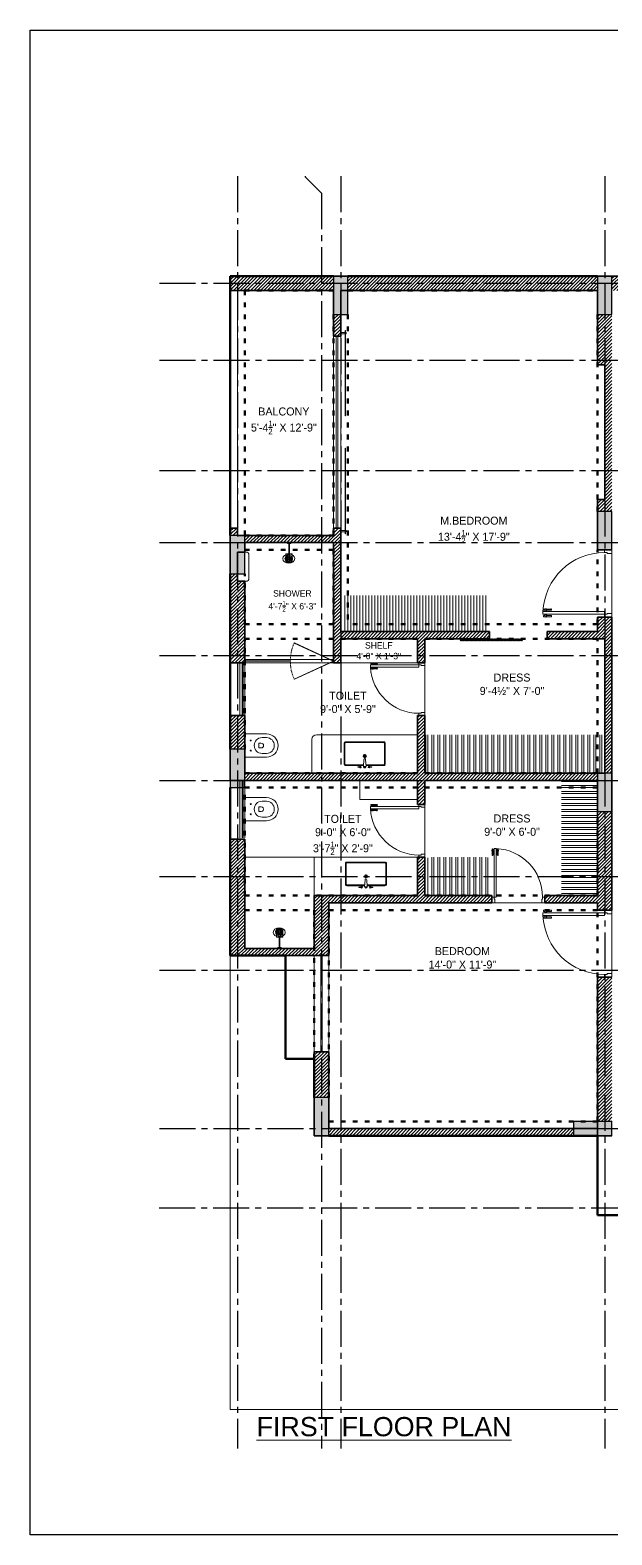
# Model space of a CAD drawing. Header units: inches. Extents: x 35 to 1023, y 179 to 1119.
# Drawn here: x 35 to 399, y 179 to 1119 of the extents above; entities that cross this region are included whole.
import ezdxf

# ---------------------------------------------------------------- set-up
doc = ezdxf.new("R2010")
doc.units = ezdxf.units.IN
for name, pattern in [('ACAD_ISO03W100', [30, 12, -18]), ('CENTER2', [1.125, 0.75, -0.125, 0.125, -0.125]), ('DASHED2', [0.375, 0.25, -0.125]), ('HIDDEN', [0.375, 0.25, -0.125]), ('PLANS$0$SOLID', [0])]:
    doc.linetypes.add(name, pattern=pattern)
for name, color, linetype, lineweight in [('A-DOOR', 26, 'Continuous', 9), ('A-RAILING', 22, 'Continuous', 15), ('A-STAIR', 173, 'Continuous', 9), ('Centre Line', 251, 'CENTER2', 20), ('Column', 6, 'Continuous', 30), ('Column Hatch', 251, 'Continuous', 25), ('Fixtures', 202, 'Continuous', 15), ('G-text', 7, 'Continuous', 18), ('H', 252, 'Continuous', 9), ('hach', 8, 'Continuous', 5), ('hatch', 252, 'Continuous', 0), ('PP-BEAM', 5, 'ACAD_ISO03W100', 50), ('PP-WALL', 7, 'Continuous', 35), ('window', 5, 'Continuous', 15)]:
    doc.layers.add(name, color=color, linetype=linetype, lineweight=lineweight)
doc.layers.add('PP-OUTER', color=7, linetype='Continuous')
doc.styles.add('TT', font='times.ttf')
doc.linetypes.add('ZIGZAG', pattern='A,0.0001,-0.2,[131,ltypeshp.shx,S=0.2,R=0,X=-0.2,Y=0],-0.4,[131,ltypeshp.shx,S=0.2,R=180,X=0.2,Y=0],-0.2', length=0.8001)
pattern_1 = [(90, (728.9695, 672.431), (-3.75, 7e-16), []), (90, (730.2195, 673.681), (-3.75, 7e-16), [])]
pattern_2 = [(45, (160.4695, 427.931), (-1.0606602, 1.0606602), [])]

# ---------------------------------------------------------------- blocks, each defined once
blk = doc.blocks.new('DOOR 36')
for p, q in [((0.15, 35.82), (0.15, 36.24)), ((1.31, 35.82), (0.15, 35.82)), ((1.31, 35.12), (0.15, 35.12)), ((0.15, 32.79), (0.15, 35.12)), ((0.78, 35.82), (0.78, 36.24)), ((0.78, 32.79), (0.78, 35.12)), ((1.4, 35.98), (1.31, 35.98)), ((1.31, 35.98), (1.31, 34.99)), ((1.31, 34.99), (1.4, 34.99)), ((1.49, 36.16), (1.4, 36.16)), ((1.4, 36.16), (1.4, 34.87)), ((1.4, 34.99), (1.4, 35.98)), ((1.4, 34.87), (1.49, 34.87)), ((1.49, 34.87), (1.49, 36.16)), ((2.95, 36.16), (3.05, 36.16)), ((2.95, 34.87), (2.95, 36.16)), ((3.05, 34.87), (2.95, 34.87)), ((3.05, 36.16), (3.05, 34.87)), ((3.05, 35.98), (3.14, 35.98)), ((3.05, 34.99), (3.05, 35.98)), ((3.14, 34.99), (3.05, 34.99)), ((3.14, 35.98), (3.14, 34.99)), ((3.14, 35.82), (4.29, 35.82)), ((3.14, 35.12), (4.29, 35.12)), ((3.66, 35.82), (3.66, 36.24)), ((3.66, 32.79), (3.66, 35.12)), ((4.29, 35.82), (4.29, 36.24)), ((4.29, 32.79), (4.29, 35.12)), ((1.49, 3.93), (0, 3.93)), ((0, 3.93), (0, 0)), ((0, 0), (1.97, 0)), ((1.49, 2.48), (1.49, 3.93)), ((1.97, 2.48), (1.49, 2.48)), ((1.97, 0), (1.97, 2.48)), ((34.51, 2.48), (34.03, 2.48)), ((34.03, 2.48), (34.03, 0)), ((34.03, 0), (36, 0)), ((36, 3.93), (34.51, 3.93)), ((34.51, 3.93), (34.51, 2.48)), ((36, 0), (36, 3.93))]:
    blk.add_line(p, q)
at = {"color": 252, "lineweight": 5}
blk.add_line((1.97, 0), (34.03, 0), dxfattribs=at)
blk.add_lwpolyline([(2.95, 36.94), (2.95, 3.93), (1.49, 3.93), (1.49, 36.94)], close=True)
for centre, radius, start, end in [((0.48, 35.47), 0.484, 133.05647, 226.94353), ((0.47, 36.38), 0.346, 335.23849, 204.76151), ((0.47, 32.65), 0.346, 155.23849, 24.76151), ((3.98, 36.38), 0.346, 335.23849, 204.76151), ((3.98, 32.65), 0.346, 155.23849, 24.76151), ((3.96, 35.47), 0.484, 313.05647, 46.94353)]:
    blk.add_arc(centre, radius, start, end)
at = {"linetype": 'Continuous', "ltscale": 0.25}
blk.add_arc((1.44, 3.91), 33.07, 0.04021, 87.37776, dxfattribs=at)
blk = doc.blocks.new('PLANS$0$A$C2D802085')
for points in [[(-185, 0), (-185, -345, 1), (185, -345), (185, 0)], [(125, -275), (125, -345, -1), (-125, -345), (-125, -275, -1)], [(-37.5, -262.5), (-37.5, -225), (37.5, -225), (37.5, -262.5, -1)]]:
    blk.add_lwpolyline(points, format="xyb", close=True)
for centre in [(-80, -95), (80, -95)]:
    blk.add_circle(centre, 7.5)
blk = doc.blocks.new('A$C36E0286A')
for p, q in [((-5.8, -0.45), (-7.3, -0.45)), ((-7.3, -0.68), (-5.8, -0.68)), ((-3.82, -0.82), (-3.55, -5.29)), ((-2.18, -0.82), (-2.45, -5.29)), ((-0.2, -0.45), (1.3, -0.45)), ((1.3, -0.68), (-0.2, -0.68))]:
    blk.add_line(p, q)
at = {"linetype": 'Continuous'}
for p, q in [((-1.75, -7.48), (-4.25, -7.48)), ((-3, -8.73), (-3, -6.23))]:
    blk.add_line(p, q, dxfattribs=at)
for points in [[(-2.22, -1.52), (9, -1.52, -0.414214), (10, -2.52), (10, -15.52, -0.414214), (9, -16.52), (-15, -16.52, -0.414214), (-16, -15.52), (-16, -2.52, -0.414214), (-15, -1.52), (-3.78, -1.52)], [(-2.25, -2.02), (9, -2.02, -0.414214), (9.5, -2.52), (9.5, -15.52, -0.414214), (9, -16.02), (-15, -16.02, -0.414214), (-15.5, -15.52), (-15.5, -2.52, -0.414214), (-15, -2.02), (-3.75, -2.02)]]:
    blk.add_lwpolyline(points, format="xyb", dxfattribs=at)
for radius in [1, 0.75]:
    blk.add_circle((-3, -7.48), radius, dxfattribs=at)
blk.add_circle((-3, -0.63), 0.274)
for centre, radius, start, end in [((-3, -0.82), 0.821, 343.55162, 196.44838), ((-7.3, -0.57), 0.117, 90, 270), ((-5.78, -0.57), 0.547, 192.35461, 167.60722), ((-5.8, -0.57), 0.117, 270, 90), ((-3, -5.29), 0.547, 180, 0), ((-0.22, -0.57), 0.547, 12.39278, 347.64539), ((-0.2, -0.57), 0.117, 90, 270), ((1.3, -0.57), 0.117, 270, 90)]:
    blk.add_arc(centre, radius, start, end)
blk = doc.blocks.new('A$C01EB0BB3')
at = {"layer": 'Fixtures', "color": 0, "lineweight": 5, "ltscale": 4}
for p, q in [((2.41, 12.87), (4.65, 12.87)), ((2.41, 12.3), (2.41, 12.87)), ((4.65, 12.3), (2.41, 12.3)), ((3.25, 5.86), (3.25, 12.3)), ((3.81, 5.86), (3.81, 12.3)), ((4.65, 12.87), (4.65, 12.3)), ((5.5, 5.86), (1.56, 5.86)), ((1.56, 5.86), (1.56, 0.57)), ((1.56, 0.57), (5.5, 0.57)), ((5.5, 0.57), (5.5, 5.86))]:
    blk.add_line(p, q, dxfattribs=at)
for centre, major_axis, ratio, start_param, end_param in [((3.74, 2.84), (-3.74, 0), 0.759259, 4.712389, 10.995574), ((1.41, 2.84), (0.0364, 0.0364), 1, 4.712389, 10.995574), ((1.41, 2.84), (0.0364, 0.0364), 1, 4.712389, 10.995574), ((1.45, 3.29), (0.0364, 0.0364), 1, 4.712389, 10.995574), ((1.45, 2.39), (0.0364, 0.0364), 1, 4.712389, 10.995574), ((1.59, 3.74), (0.0364, 0.0364), 1, 4.712389, 10.995574), ((1.59, 1.95), (0.0364, 0.0364), 1, 4.712389, 10.995574), ((1.8, 2.84), (0.0364, 0.0364), 1, 4.712389, 10.995574), ((1.8, 2.84), (0.0364, 0.0364), 1, 4.712389, 10.995574), ((1.8, 4.14), (-0.0364, 0.0364), 1, 4.712389, 10.995574), ((1.8, 1.54), (-0.0364, 0.0364), 1, -1.570796, 4.712389), ((1.83, 3.22), (0.0364, 0.0364), 1, 4.712389, 10.995574), ((1.83, 2.47), (0.0364, 0.0364), 1, 4.712389, 10.995574), ((1.94, 3.59), (0.0364, 0.0364), 1, 4.712389, 10.995574), ((1.94, 2.1), (-0.0364, 0.0364), 1, -1.570796, 4.712389), ((2.09, 4.49), (-0.0364, 0.0364), 1, -1.570796, 4.712389), ((2.09, 1.19), (-0.0364, 0.0364), 1, 4.712389, 10.995574), ((2.13, 3.93), (0.0364, 0.0364), 1, 4.712389, 10.995574), ((2.13, 1.76), (0.0364, 0.0364), 1, 4.712389, 10.995574), ((2.19, 2.84), (0.0364, 0.0364), 1, 4.712389, 10.995574), ((2.19, 2.84), (0.0364, 0.0364), 1, 4.712389, 10.995574), ((2.22, 3.14), (0.0364, 0.0364), 1, 4.712389, 10.995574), ((2.22, 2.54), (-0.0364, 0.0364), 1, -1.570796, 4.712389), ((2.3, 3.44), (0.0364, 0.0364), 1, 4.712389, 10.995574), ((2.3, 2.25), (0.0364, 0.0364), 1, 4.712389, 10.995574), ((2.37, 4.22), (0.0364, 0.0364), 1, 4.712389, 10.995574), ((2.37, 1.47), (0.0364, 0.0364), 1, 4.712389, 10.995574), ((2.44, 4.78), (0.0364, 0.0364), 1, 4.712389, 10.995574), ((2.45, 3.71), (0.0364, 0.0364), 1, 4.712389, 10.995574), ((2.45, 1.97), (-0.0364, 0.0364), 1, -1.570796, 4.712389), ((2.44, 0.9), (0.0364, 0.0364), 1, 4.712389, 10.995574), ((2.58, 2.84), (0.0364, 0.0364), 1, 4.712389, 10.995574), ((2.58, 2.84), (0.0364, 0.0364), 1, 4.712389, 10.995574), ((2.6, 3.07), (0.0364, 0.0364), 1, 4.712389, 10.995574), ((2.6, 2.62), (-0.0364, 0.0364), 1, -1.570796, 4.712389), ((2.64, 3.94), (-0.0364, 0.0364), 1, -1.570796, 4.712389), ((2.64, 1.74), (0.0364, 0.0364), 1, 4.712389, 10.995574), ((2.66, 4.46), (0.0364, 0.0364), 1, 4.712389, 10.995574), ((2.66, 1.23), (0.0364, 0.0364), 1, 4.712389, 10.995574), ((2.66, 3.29), (-0.0364, 0.0364), 1, -1.570796, 4.712389), ((2.66, 2.4), (-0.0364, 0.0364), 1, 4.712389, 10.995574), ((2.77, 3.49), (-0.0364, 0.0364), 1, 4.712389, 10.995574), ((2.77, 2.19), (-0.0364, 0.0364), 1, -1.570796, 4.712389), ((2.85, 5), (0.0364, 0.0364), 1, 4.712389, 10.995574), ((2.85, 0.68), (-0.0364, 0.0364), 1, -1.570796, 4.712389), ((2.88, 4.14), (0.0364, 0.0364), 1, 4.712389, 10.995574), ((2.88, 1.55), (-0.0364, 0.0364), 1, -1.570796, 4.712389), ((2.92, 3.67), (0.0364, 0.0364), 1, 4.712389, 10.995574), ((2.92, 2.02), (-0.0364, 0.0364), 1, -1.570796, 4.712389), ((2.96, 2.84), (-0.0364, 0.0364), 1, 4.712389, 10.995574), ((2.96, 2.84), (-0.0364, 0.0364), 1, -1.570796, 4.712389), ((3, 4.64), (-0.0364, 0.0364), 1, 4.712389, 10.995574), ((3, 1.04), (-0.0364, 0.0364), 1, -1.570796, 4.712389), ((3.02, 3.14), (-0.0364, 0.0364), 1, 4.712389, 10.995574), ((3.02, 2.55), (-0.0364, 0.0364), 1, -1.570796, 4.712389), ((3.09, 3.81), (-0.0364, 0.0364), 1, -1.570796, 4.712389), ((3.09, 1.87), (0.0364, 0.0364), 1, 4.712389, 10.995574), ((3.15, 4.28), (0.0364, 0.0364), 1, 4.712389, 10.995574), ((3.15, 1.4), (0.0364, 0.0364), 1, 4.712389, 10.995574), ((3.19, 3.39), (0.0364, 0.0364), 1, 4.712389, 10.995574), ((3.19, 2.29), (0.0364, 0.0364), 1, 4.712389, 10.995574), ((3.29, 5.13), (0.0364, 0.0364), 1, 4.712389, 10.995574), ((3.3, 3.92), (0.0364, 0.0364), 1, 4.712389, 10.995574), ((3.3, 1.76), (0.0364, 0.0364), 1, 4.712389, 10.995574), ((3.29, 0.55), (0.0364, 0.0364), 1, 4.712389, 10.995574), ((3.35, 2.84), (0.0364, 0.0364), 1, 4.712389, 10.995574), ((3.35, 2.84), (0.0364, 0.0364), 1, 4.712389, 10.995574), ((3.37, 4.75), (-0.0364, 0.0364), 1, -1.570796, 4.712389), ((3.37, 0.93), (-0.0364, 0.0364), 1, 4.712389, 10.995574), ((3.44, 4.37), (-0.0364, 0.0364), 1, 4.712389, 10.995574), ((3.45, 3.56), (-0.0364, 0.0364), 1, 4.712389, 10.995574), ((3.45, 2.12), (-0.0364, 0.0364), 1, -1.570796, 4.712389), ((3.44, 1.31), (0.0364, 0.0364), 1, 4.712389, 10.995574), ((3.47, 3.12), (-0.0364, 0.0364), 1, -1.570796, 4.712389), ((3.47, 2.57), (-0.0364, 0.0364), 1, 4.712389, 10.995574), ((3.52, 3.99), (-0.0364, 0.0364), 1, -1.570796, 4.712389), ((3.52, 1.7), (0.0364, 0.0364), 1, 4.712389, 10.995574), ((3.74, 5.18), (-0.0364, 0.0364), 1, -1.570796, 4.712389), ((3.74, 4.79), (0.0364, 0.0364), 1, 4.712389, 10.995574), ((3.74, 4.4), (0.0364, 0.0364), 1, 4.712389, 10.995574), ((3.74, 4.01), (0.0364, 0.0364), 1, 4.712389, 10.995574), ((3.74, 3.62), (0.0364, 0.0364), 1, 4.712389, 10.995574), ((3.74, 3.23), (-0.0364, 0.0364), 1, -1.570796, 4.712389), ((3.74, 2.45), (-0.0364, 0.0364), 1, 4.712389, 10.995574), ((3.74, 2.06), (0.0364, 0.0364), 1, 4.712389, 10.995574), ((3.74, 1.67), (0.0364, 0.0364), 1, 4.712389, 10.995574), ((3.74, 1.28), (-0.0364, 0.0364), 1, -1.570796, 4.712389), ((3.74, 0.9), (0.0364, 0.0364), 1, 4.712389, 10.995574), ((3.74, 0.51), (-0.0364, 0.0364), 1, 4.712389, 10.995574), ((3.97, 3.99), (0.0364, 0.0364), 1, 4.712389, 10.995574), ((3.97, 1.7), (0.0364, 0.0364), 1, 4.712389, 10.995574), ((4.02, 3.12), (-0.0364, 0.0364), 1, 4.712389, 10.995574), ((4.02, 2.57), (-0.0364, 0.0364), 1, -1.570796, 4.712389), ((4.04, 3.56), (-0.0364, 0.0364), 1, 4.712389, 10.995574), ((4.04, 2.12), (-0.0364, 0.0364), 1, -1.570796, 4.712389), ((4.04, 4.37), (-0.0364, 0.0364), 1, -1.570796, 4.712389), ((4.04, 1.31), (0.0364, 0.0364), 1, 4.712389, 10.995574), ((4.12, 4.75), (-0.0364, 0.0364), 1, -1.570796, 4.712389), ((4.12, 0.93), (-0.0364, 0.0364), 1, 4.712389, 10.995574), ((4.13, 2.84), (0.0364, 0.0364), 1, 4.712389, 10.995574), ((4.13, 2.84), (0.0364, 0.0364), 1, 4.712389, 10.995574), ((4.19, 3.92), (0.0364, 0.0364), 1, 4.712389, 10.995574), ((4.19, 1.76), (0.0364, 0.0364), 1, 4.712389, 10.995574), ((4.2, 5.13), (0.0364, 0.0364), 1, 4.712389, 10.995574), ((4.2, 0.55), (0.0364, 0.0364), 1, 4.712389, 10.995574), ((4.29, 3.39), (0.0364, 0.0364), 1, 4.712389, 10.995574), ((4.29, 2.29), (0.0364, 0.0364), 1, 4.712389, 10.995574), ((4.34, 4.28), (0.0364, 0.0364), 1, 4.712389, 10.995574), ((4.34, 1.4), (0.0364, 0.0364), 1, 4.712389, 10.995574), ((4.39, 3.81), (0.0364, 0.0364), 1, 4.712389, 10.995574), ((4.39, 1.87), (0.0364, 0.0364), 1, 4.712389, 10.995574), ((4.46, 3.14), (-0.0364, 0.0364), 1, -1.570796, 4.712389), ((4.46, 2.54), (-0.0364, 0.0364), 1, 4.712389, 10.995574), ((4.49, 4.64), (-0.0364, 0.0364), 1, -1.570796, 4.712389), ((4.49, 1.04), (-0.0364, 0.0364), 1, 4.712389, 10.995574), ((4.52, 2.84), (-0.0364, 0.0364), 1, 4.712389, 10.995574), ((4.52, 2.84), (-0.0364, 0.0364), 1, -1.570796, 4.712389), ((4.57, 3.67), (0.0364, 0.0364), 1, 4.712389, 10.995574), ((4.57, 2.02), (-0.0364, 0.0364), 1, -1.570796, 4.712389), ((4.61, 4.14), (-0.0364, 0.0364), 1, -1.570796, 4.712389), ((4.61, 1.55), (-0.0364, 0.0364), 1, 4.712389, 10.995574), ((4.64, 5), (0.0364, 0.0364), 1, 4.712389, 10.995574), ((4.64, 0.68), (-0.0364, 0.0364), 1, -1.570796, 4.712389), ((4.71, 3.49), (0.0364, 0.0364), 1, 4.712389, 10.995574), ((4.71, 2.19), (0.0364, 0.0364), 1, 4.712389, 10.995574), ((4.83, 4.46), (-0.0364, 0.0364), 1, -1.570796, 4.712389), ((4.82, 3.29), (0.0364, 0.0364), 1, 4.712389, 10.995574), ((4.82, 2.4), (-0.0364, 0.0364), 1, -1.570796, 4.712389), ((4.83, 1.23), (-0.0364, 0.0364), 1, 4.712389, 10.995574), ((4.84, 3.94), (-0.0364, 0.0364), 1, 4.712389, 10.995574), ((4.84, 1.74), (0.0364, 0.0364), 1, 4.712389, 10.995574), ((4.89, 3.07), (-0.0364, 0.0364), 1, 4.712389, 10.995574), ((4.89, 2.62), (-0.0364, 0.0364), 1, -1.570796, 4.712389), ((4.91, 2.84), (0.0364, 0.0364), 1, 4.712389, 10.995574), ((4.91, 2.84), (0.0364, 0.0364), 1, 4.712389, 10.995574), ((5.04, 3.71), (-0.0364, 0.0364), 1, -1.570796, 4.712389), ((5.04, 1.97), (-0.0364, 0.0364), 1, 4.712389, 10.995574), ((5.05, 4.78), (-0.0364, 0.0364), 1, 4.712389, 10.995574), ((5.05, 0.9), (-0.0364, 0.0364), 1, -1.570796, 4.712389), ((5.12, 4.22), (0.0364, 0.0364), 1, 4.712389, 10.995574), ((5.12, 1.47), (0.0364, 0.0364), 1, 4.712389, 10.995574), ((5.18, 3.44), (-0.0364, 0.0364), 1, -1.570796, 4.712389), ((5.18, 2.25), (-0.0364, 0.0364), 1, 4.712389, 10.995574), ((5.27, 3.14), (0.0364, 0.0364), 1, 4.712389, 10.995574), ((5.27, 2.54), (0.0364, 0.0364), 1, 4.712389, 10.995574), ((5.3, 2.84), (0.0364, 0.0364), 1, 4.712389, 10.995574), ((5.3, 2.84), (0.0364, 0.0364), 1, 4.712389, 10.995574), ((5.36, 3.93), (0.0364, 0.0364), 1, 4.712389, 10.995574), ((5.36, 1.76), (0.0364, 0.0364), 1, 4.712389, 10.995574), ((5.4, 4.49), (-0.0364, 0.0364), 1, -1.570796, 4.712389), ((5.4, 1.19), (-0.0364, 0.0364), 1, 4.712389, 10.995574), ((5.54, 3.59), (0.0364, 0.0364), 1, 4.712389, 10.995574), ((5.54, 2.1), (0.0364, 0.0364), 1, 4.712389, 10.995574), ((5.65, 3.22), (0.0364, 0.0364), 1, 4.712389, 10.995574), ((5.65, 2.47), (0.0364, 0.0364), 1, 4.712389, 10.995574), ((5.68, 4.14), (-0.0364, 0.0364), 1, -1.570796, 4.712389), ((5.69, 2.84), (0.0364, 0.0364), 1, 4.712389, 10.995574), ((5.69, 2.84), (0.0364, 0.0364), 1, 4.712389, 10.995574), ((5.68, 1.54), (-0.0364, 0.0364), 1, 4.712389, 10.995574), ((5.9, 3.74), (-0.0364, 0.0364), 1, -1.570796, 4.712389), ((5.9, 1.95), (0.0364, 0.0364), 1, 4.712389, 10.995574), ((6.04, 3.29), (0.0364, 0.0364), 1, 4.712389, 10.995574), ((6.04, 2.39), (0.0364, 0.0364), 1, 4.712389, 10.995574), ((6.08, 2.84), (0.0364, 0.0364), 1, 4.712389, 10.995574), ((6.08, 2.84), (0.0364, 0.0364), 1, 4.712389, 10.995574)]:
    blk.add_ellipse(centre, major_axis=major_axis, ratio=ratio, start_param=start_param, end_param=end_param, dxfattribs=at)
blk = doc.blocks.new('Column Layout')
at = {"layer": 'Column Hatch', "ltscale": 10}
h = blk.add_hatch(color=253, dxfattribs=at)
h.dxf.hatch_style = 1
h.paths.add_polyline_path([(141194.07, -55475.19), (141194.07, -55499.19), (141203.07, -55499.19), (141203.07, -55475.19)])
h = blk.add_hatch(color=253, dxfattribs=at)
h.dxf.hatch_style = 1
h.paths.add_polyline_path([(141359.04, -55499.19), (141359.04, -55475.19), (141368.04, -55475.19), (141368.04, -55499.19)])
h = blk.add_hatch(color=253, dxfattribs=at)
h.dxf.hatch_style = 1
h.paths.add_polyline_path([(141449.04, -55541.19), (141449.04, -55523.19), (141458.04, -55523.19), (141458.04, -55541.19)])
h = blk.add_hatch(color=253, dxfattribs=at)
h.dxf.hatch_style = 1
h.paths.add_polyline_path([(141567.54, -55523.19), (141567.54, -55532.19), (141585.54, -55532.19), (141585.54, -55523.19)])
h = blk.add_hatch(color=253, dxfattribs=at)
h.dxf.hatch_style = 1
h.paths.add_polyline_path([(141734.04, -55523.19), (141734.04, -55532.19), (141758.04, -55532.19), (141758.04, -55523.19)])
h = blk.add_hatch(color=253, dxfattribs=at)
h.dxf.hatch_style = 1
h.paths.add_polyline_path([(141846.54, -55547.19), (141846.54, -55523.19), (141855.54, -55523.19), (141855.54, -55547.19)])
h = blk.add_hatch(color=253, dxfattribs=at)
h.dxf.hatch_style = 1
h.paths.add_polyline_path([(141507.5, -55601.19), (141507.5, -55583.19), (141516.5, -55583.19), (141516.5, -55601.19)])
h = blk.add_hatch(color=253, dxfattribs=at)
h.dxf.hatch_style = 1
h.paths.add_polyline_path([(141576.54, -55601.19), (141576.54, -55583.19), (141585.54, -55583.19), (141585.54, -55601.19)])
h = blk.add_hatch(color=253, dxfattribs=at)
h.dxf.hatch_style = 1
h.paths.add_polyline_path([(141359.04, -55646.19), (141368.04, -55646.19), (141368.04, -55622.19), (141359.04, -55622.19)])
h = blk.add_hatch(color=253, dxfattribs=at)
h.dxf.hatch_style = 1
h.paths.add_polyline_path([(141129.54, -55661.19), (141129.54, -55637.19), (141138.54, -55637.19), (141138.54, -55661.19)])
h = blk.add_hatch(color=253, dxfattribs=at)
h.dxf.hatch_style = 1
h.paths.add_polyline_path([(141576.54, -55716.69), (141576.54, -55692.69), (141585.54, -55692.69), (141585.54, -55716.69)])
h = blk.add_hatch(color=253, dxfattribs=at)
h.dxf.hatch_style = 1
h.paths.add_polyline_path([(141749.04, -55717.19), (141749.04, -55693.19), (141758.04, -55693.19), (141758.04, -55717.19)])
h = blk.add_hatch(color=253, dxfattribs=at)
h.dxf.hatch_style = 1
h.paths.add_polyline_path([(141846.54, -55717.19), (141846.54, -55693.19), (141855.54, -55693.19), (141855.54, -55717.19)])
h = blk.add_hatch(color=253, dxfattribs=at)
h.dxf.hatch_style = 1
h.paths.add_polyline_path([(141129.54, -55794.69), (141129.54, -55770.69), (141138.54, -55770.69), (141138.54, -55794.69)])
h = blk.add_hatch(color=253, dxfattribs=at)
h.dxf.hatch_style = 1
h.paths.add_polyline_path([(141359.04, -55809.69), (141359.04, -55785.69), (141368.04, -55785.69), (141368.04, -55809.69)])
h = blk.add_hatch(color=253, dxfattribs=at)
h.dxf.hatch_style = 1
h.paths.add_polyline_path([(141846.54, -55854.69), (141846.54, -55830.69), (141855.54, -55830.69), (141855.54, -55854.69)])
h = blk.add_hatch(color=253, dxfattribs=at)
h.dxf.hatch_style = 1
h.paths.add_polyline_path([(141576.5, -55913.19), (141576.5, -55889.19), (141585.5, -55889.19), (141585.5, -55913.19)])
h = blk.add_hatch(color=253, dxfattribs=at)
h.dxf.hatch_style = 1
h.paths.add_polyline_path([(141749.04, -55904.19), (141749.04, -55913.19), (141777.54, -55913.19), (141777.54, -55904.19)])
h = blk.add_hatch(color=253, dxfattribs=at)
h.dxf.hatch_style = 1
h.paths.add_polyline_path([(141182.04, -56012.19), (141182.04, -55988.19), (141191.04, -55988.19), (141191.04, -56012.19)])
h = blk.add_hatch(color=253, dxfattribs=at)
h.dxf.hatch_style = 1
h.paths.add_polyline_path([(141344.07, -56003.19), (141344.07, -56012.19), (141368.07, -56012.19), (141368.07, -56003.19)])
h = blk.add_hatch(color=253, dxfattribs=at)
h.dxf.hatch_style = 1
h.paths.add_polyline_path([(141576.5, -56052.69), (141576.5, -56061.69), (141605, -56061.69), (141605, -56052.69)])
h = blk.add_hatch(color=253, dxfattribs=at)
h.dxf.hatch_style = 1
h.paths.add_polyline_path([(141749.04, -56052.69), (141749.04, -56061.69), (141777.54, -56061.69), (141777.54, -56052.69)])
at = {"layer": 'Column', "ltscale": 10}
for points in [[(141203.07, -55475.19), (141194.07, -55475.19), (141194.07, -55499.19), (141203.07, -55499.19)], [(141359.04, -55499.19), (141368.04, -55499.19), (141368.04, -55475.19), (141359.04, -55475.19)], [(141449.04, -55541.19), (141458.04, -55541.19), (141458.04, -55523.19), (141449.04, -55523.19)], [(141567.54, -55523.19), (141567.54, -55532.19), (141585.54, -55532.19), (141585.54, -55523.19)], [(141734.04, -55523.19), (141734.04, -55532.19), (141758.04, -55532.19), (141758.04, -55523.19)], [(141846.54, -55547.19), (141855.54, -55547.19), (141855.54, -55523.19), (141846.54, -55523.19)], [(141507.5, -55601.19), (141516.5, -55601.19), (141516.5, -55583.19), (141507.5, -55583.19)], [(141576.54, -55601.19), (141585.54, -55601.19), (141585.54, -55583.19), (141576.54, -55583.19)], [(141359.04, -55646.19), (141368.04, -55646.19), (141368.04, -55622.19), (141359.04, -55622.19)], [(141129.54, -55661.19), (141138.54, -55661.19), (141138.54, -55637.19), (141129.54, -55637.19)], [(141576.54, -55716.69), (141585.54, -55716.69), (141585.54, -55692.69), (141576.54, -55692.69)], [(141749.04, -55717.19), (141758.04, -55717.19), (141758.04, -55693.19), (141749.04, -55693.19)], [(141846.54, -55717.19), (141855.54, -55717.19), (141855.54, -55693.19), (141846.54, -55693.19)], [(141129.54, -55794.69), (141138.54, -55794.69), (141138.54, -55770.69), (141129.54, -55770.69)], [(141359.04, -55809.69), (141368.04, -55809.69), (141368.04, -55785.69), (141359.04, -55785.69)], [(141846.54, -55854.69), (141855.54, -55854.69), (141855.54, -55830.69), (141846.54, -55830.69)], [(141576.5, -55913.19), (141585.5, -55913.19), (141585.5, -55889.19), (141576.5, -55889.19)], [(141749.04, -55904.19), (141749.04, -55913.19), (141777.54, -55913.19), (141777.54, -55904.19)], [(141182.04, -56012.19), (141191.04, -56012.19), (141191.04, -55988.19), (141182.04, -55988.19)], [(141368.07, -56012.19), (141368.07, -56003.19), (141344.07, -56003.19), (141344.07, -56012.19)], [(141576.5, -56052.69), (141576.5, -56061.69), (141605, -56061.69), (141605, -56052.69)], [(141749.04, -56052.69), (141749.04, -56061.69), (141777.54, -56061.69), (141777.54, -56052.69)]]:
    blk.add_lwpolyline(points, close=True, dxfattribs=at)

msp = doc.modelspace()

# ---------------------------------------------------------------- hatches: boundary and pattern name
at = {"layer": 'H', "ltscale": 10}
h = msp.add_hatch(dxfattribs=at)
h.set_pattern_fill('ANSI32', color=256, scale=10, angle=45, style=0)
h.set_pattern_definition(pattern_1)
h.paths.add_polyline_path([(394.47, 678.43), (281.97, 678.43), (281.97, 654.43), (394.47, 654.43)])
h = msp.add_hatch(dxfattribs=at)
h.set_pattern_fill('ANSI32', color=256, scale=10, angle=45, style=0)
h.set_pattern_definition(pattern_1)
h.paths.add_polyline_path([(282.97, 578.43), (282.97, 601.93), (283.58, 601.14), (284.6, 601.93), (302.97, 601.93), (321.34, 601.93), (322.36, 601.14), (322.97, 601.93), (322.97, 578.43)])
at = {"layer": 'hach', "linetype": 'ByBlock', "ltscale": 10}
h = msp.add_hatch(dxfattribs=at)
h.set_pattern_fill('ANSI31', color=256, scale=12)
h.set_pattern_definition(pattern_2)
h.paths.add_polyline_path([(607.47, 747.43), (616.46, 747.43), (616.46, 751.93), (607.46, 751.93), (607.46, 747.43)])
h.paths.add_polyline_path([(196.1, 798.43), (198.34, 798.43), (224.97, 798.43), (224.97, 738.43), (322.47, 738.43), (322.47, 742.93), (229.47, 742.93), (229.47, 807.43), (224.97, 807.43), (224.97, 802.93), (169.47, 802.93), (169.47, 798.43)])
h.paths.add_polyline_path([(784.47, 960.43), (784.47, 955.93), (788.97, 955.93), (788.97, 960.43), (877.47, 960.43), (877.47, 943.55), (877.47, 941.31), (877.47, 916.93), (886.47, 916.93), (886.47, 964.93), (779.97, 964.93), (779.97, 960.43)])
h.paths.add_polyline_path([(221.97, 540.43), (221.97, 573.43), (284.42, 573.43), (315.52, 573.43), (323.97, 573.43), (323.97, 577.93), (212.97, 577.93), (212.97, 544.93), (212.97, 540.43)])
h.paths.add_polyline_path([(394.47, 738.43), (394.47, 654.43), (398.97, 654.43), (398.97, 751.93), (389.97, 751.93), (389.97, 742.93), (358.47, 742.93), (358.47, 738.43)])
h.paths.add_polyline_path([(547.44, 856.93), (547.44, 907.93), (598.47, 907.93), (598.47, 916.93), (538.44, 916.93), (538.44, 856.93), (547.44, 856.93)])
h.paths.add_polyline_path([(779.97, 585.43), (820.47, 585.43), (820.47, 589.93), (784.47, 589.93), (784.47, 661.93), (788.97, 661.93), (788.97, 666.43), (812.47, 666.43, 0.015032), (812.5, 666.43), (812.47, 666.43), (788.97, 666.43), (779.97, 666.43), (779.97, 619.34), (779.97, 588.24), (779.97, 585.43)])
h.paths.add_polyline_path([(505.44, 793.93), (505.44, 798.43), (484.47, 798.43), (484.47, 898.93), (479.97, 898.93), (479.97, 793.93)])
h.paths.add_polyline_path([(356.97, 573.43), (389.97, 573.43), (389.97, 568.93), (398.97, 568.93), (398.97, 630.43), (389.97, 630.43), (389.97, 577.93), (356.97, 577.93)])
h.paths.add_polyline_path([(169.47, 649.93), (169.47, 654.43), (389.97, 654.43), (389.97, 649.93), (281.97, 649.93), (281.97, 645.43), (277.47, 645.43), (277.47, 649.93)])
h.paths.add_polyline_path([(160.47, 568.93), (169.47, 568.93), (169.47, 544.93), (212.97, 544.93), (212.97, 540.43), (160.47, 540.43)])
h.paths.add_polyline_path([(234, 955.93), (389.97, 955.93), (389.97, 964.93), (234, 964.93)])
h.paths.add_polyline_path([(877.47, 892.93), (877.47, 746.93), (886.47, 746.93), (886.47, 892.93)])
h.paths.add_polyline_path([(877.47, 722.93), (877.47, 609.43), (886.47, 609.43), (886.47, 722.93)])
h.paths.add_polyline_path([(389.97, 817.93), (389.97, 825.43), (394.47, 825.43), (394.47, 909.43), (389.97, 909.43), (389.97, 940.93), (398.97, 940.93), (398.97, 817.93), (389.97, 817.93)])
h.paths.add_polyline_path([(607.45, 550.93), (607.46, 657.43), (612.02, 657.43), (616.46, 657.43), (616.46, 636.43), (616.46, 564.43), (616.44, 550.93)])
h.paths.add_polyline_path([(398.97, 955.93), (488.97, 955.93), (488.97, 964.93), (398.97, 964.93)])
h.paths.add_polyline_path([(398.97, 436.93), (398.97, 526.93), (389.97, 526.93), (389.97, 436.93)])
h.paths.add_polyline_path([(616.47, 723.43), (616.47, 727.93), (779.97, 727.93), (779.97, 723.43)])
h.paths.add_polyline_path([(221.97, 427.93), (221.97, 432.43), (375, 432.43), (375, 427.93), (221.97, 427.93)])
h.paths.add_polyline_path([(160.47, 955.93), (160.47, 964.93), (225, 964.93), (224.97, 955.93), (169.47, 955.93), (164.97, 955.93)])
h.paths.add_polyline_path([(160.47, 723.43), (160.47, 778.93), (164.97, 778.93), (164.97, 774.43), (169.47, 774.43), (169.47, 723.43)])
h.paths.add_polyline_path([(784.47, 792.43), (788.97, 792.43), (788.97, 907.93), (784.47, 907.93), (784.47, 792.43)])
h.paths.add_polyline_path([(607.47, 856.93), (616.47, 856.93), (616.47, 907.93), (607.47, 907.93)])
h.paths.add_polyline_path([(788.97, 738.43), (788.97, 742.93), (790.47, 742.93), (791.97, 742.93), (853.47, 742.93), (854.97, 742.93), (877.47, 742.93), (877.47, 738.43), (827.72, 738.43), (826.72, 738.43)])
h.paths.add_polyline_path([(169.47, 568.93), (169.47, 613.18), (160.47, 613.18), (160.47, 568.93)])
h.paths.add_polyline_path([(607.44, 498.93), (607.44, 526.93), (616.44, 526.93), (616.44, 498.93)])
h.paths.add_polyline_path([(799.47, 498.93), (808.47, 498.93), (808.47, 526.93), (799.47, 526.93), (799.47, 498.93)])
h.paths.add_polyline_path([(212.97, 451.93), (221.97, 451.93), (221.97, 480.43), (212.97, 480.43)])
h.paths.add_polyline_path([(667.47, 531.43), (667.47, 535.93), (616.44, 535.93), (616.44, 531.43)])
h.paths.add_polyline_path([(542.94, 793.93), (542.94, 838.93), (538.44, 838.93), (538.44, 793.93)])
h.paths.add_polyline_path([(607.47, 699.43), (607.47, 723.43), (616.46, 723.43), (616.46, 699.43)])
h.paths.add_polyline_path([(616.47, 907.93), (640.47, 907.93), (640.47, 916.93), (616.47, 916.93)])
h.paths.add_polyline_path([(788.97, 699.43), (788.97, 722.93), (779.97, 722.93), (779.97, 699.43)])
h.paths.add_polyline_path([(169.47, 669.43), (169.47, 690.43), (160.47, 690.43), (160.47, 669.43)])
h.paths.add_polyline_path([(281.97, 654.43), (281.97, 690.43), (277.47, 690.43), (277.47, 654.43)])
h.paths.add_polyline_path([(788.97, 661.93), (820.47, 661.93), (820.47, 666.43), (812.5, 666.43), (812.47, 666.43), (788.97, 666.43)])
h.paths.add_polyline_path([(820.47, 838.93), (820.47, 843.43), (788.97, 843.43), (788.97, 838.93)])
h.paths.add_polyline_path([(281.97, 577.93), (281.97, 601.93), (277.47, 601.93), (277.47, 577.93)])
h.paths.add_polyline_path([(853.47, 589.93), (853.47, 585.43), (877.47, 585.43), (877.47, 589.93)])
h.paths.add_polyline_path([(853.47, 666.43), (853.47, 661.93), (877.47, 661.93), (877.47, 666.43)])
h.paths.add_polyline_path([(757.47, 531.43), (779.97, 531.43), (779.97, 535.93), (757.47, 535.93)])
h.paths.add_polyline_path([(508.44, 912.43), (508.44, 916.93), (488.97, 916.93), (488.97, 912.43)])
h.paths.add_polyline_path([(479.97, 925.93), (479.97, 916.93), (488.97, 916.93), (488.97, 925.93)])
h.paths.add_polyline_path([(224.97, 723.43), (224.97, 738.43), (229.47, 738.43), (229.47, 723.43)])
h.paths.add_polyline_path([(277.47, 723.43), (281.97, 723.43), (281.97, 738.43), (277.47, 738.43)])
h.paths.add_polyline_path([(229.47, 927.43), (229.47, 940.93), (224.97, 940.93), (224.97, 927.43)])
h.paths.add_polyline_path([(788.97, 746.93), (788.97, 759.43), (784.47, 759.43), (784.47, 746.93)])
h.paths.add_polyline_path([(800.97, 912.43), (800.97, 916.93), (788.97, 916.93), (788.97, 912.43)])
h.paths.add_polyline_path([(277.47, 634.93), (277.47, 645.43), (281.97, 645.43), (281.97, 634.93)])
h.paths.add_polyline_path([(691.47, 531.43), (700.47, 531.43), (700.47, 535.93), (691.47, 535.93)])
h.paths.add_polyline_path([(724.47, 531.43), (733.47, 531.43), (733.47, 535.93), (724.47, 535.93)])
h.paths.add_polyline_path([(788.97, 916.93), (788.97, 925.93), (784.47, 925.93), (784.47, 916.93)])
h.paths.add_polyline_path([(593.89, 793.93), (593.89, 798.43), (584.9, 798.43), (584.9, 793.93)])
h.paths.add_polyline_path([(764.97, 907.93), (764.97, 916.93), (760.47, 916.93), (760.47, 907.93)])
h.paths.add_polyline_path([(779.97, 960.43), (779.97, 964.93), (772.47, 964.93), (772.47, 960.43)])
h = msp.add_hatch(dxfattribs=at)
h.set_pattern_fill('ANSI31', color=256, scale=12)
h.set_pattern_definition(pattern_2)
h.paths.add_polyline_path([(607.46, 793.93), (612.02, 793.93), (616.46, 793.93), (616.47, 793.93), (616.47, 814.93), (616.47, 838.93), (616.47, 838.93), (611.94, 838.93), (611.94, 798.43), (607.44, 798.43), (607.44, 793.93), (607.46, 793.93)])
h.paths.add_polyline_path([(547.44, 838.93), (547.44, 847.93), (562.45, 847.93), (562.45, 838.93), (547.44, 838.93)])
h.paths.add_polyline_path([(592.45, 838.93), (607.47, 838.93), (607.47, 838.93), (607.47, 847.93), (592.45, 847.93)])
h.paths.add_polyline_path([(160.47, 802.93), (164.97, 802.93), (164.97, 807.43), (160.47, 807.43)])
at = {"layer": 'hach', "ltscale": 10}
h = msp.add_hatch(dxfattribs=at)
h.set_pattern_fill('ANSI31', color=256, scale=15, angle=315)
h.set_pattern_definition([(270, (-141195.5042, -55802.5492), (-1.875, -1e-16), [])])
h.paths.add_polyline_path([(321.47, 743.43), (321.47, 765.43), (276.47, 765.43), (276.47, 743.43)])
h.paths.add_polyline_path([(275.47, 743.43), (275.47, 765.43), (230.47, 765.43), (230.47, 743.43)])
at = {"layer": 'hatch', "ltscale": 10}
h = msp.add_hatch(dxfattribs=at)
h.set_pattern_fill('ANSI31', color=256, scale=2, style=0)
h.set_pattern_definition([(45, (304.12245, 737.056), (-0.1767767, 0.1767767), [])])
h.paths.add_polyline_path([(343.12, 738.31), (304.12, 738.31), (304.12, 737.06), (343.12, 737.06)])
h = msp.add_hatch(dxfattribs=at)
h.set_pattern_fill('ANSI32', color=256, scale=10, angle=135, style=0)
h.set_pattern_definition([(180, (367.4695, 577.931), (-5e-16, -3.75), []), (180, (366.2195, 579.181), (-5e-16, -3.75), [])])
h.paths.add_polyline_path([(367.47, 614.43), (389.97, 614.43), (389.97, 649.93), (367.47, 649.93)])
h.paths.add_polyline_path([(389.97, 577.93), (389.97, 613.43), (367.47, 613.43), (367.47, 577.93)])

# ---------------------------------------------------------------- linework, layer by layer
at = {"layer": 'A-RAILING', "ltscale": 10}
for p, q in [((160.47, 964.93), (224.97, 964.93)), ((160.47, 964.93), (160.47, 964.93)), ((160.47, 807.43), (160.47, 955.93)), ((164.97, 807.43), (164.97, 955.93)), ((160.47, 256.93), (160.47, 540.43)), ((389.97, 427.93), (389.97, 378.43)), ((398.97, 378.43), (389.97, 378.43)), ((616.44, 256.93), (160.47, 256.93))]:
    msp.add_line(p, q, dxfattribs=at)
at = {"layer": 'A-RAILING', "linetype": 'HIDDEN', "ltscale": 10}
for p, q in [((194.97, 475.93), (194.97, 540.43)), ((212.97, 475.93), (194.97, 475.93))]:
    msp.add_line(p, q, dxfattribs=at)
at = {"layer": 'A-STAIR', "ltscale": 10}
for p, q in [((164.97, 792.43), (170.97, 792.43)), ((171.97, 791.43), (171.97, 775.43)), ((164.97, 774.43), (170.97, 774.43)), ((224.97, 725.43), (169.47, 725.43)), ((160.47, 723.43), (160.47, 690.43)), ((224.97, 723.43), (169.47, 723.43)), ((277.47, 723.43), (229.47, 723.43)), ((214.47, 678.43), (277.47, 678.43)), ((211.47, 654.43), (211.47, 675.43)), ((160.47, 613.93), (160.47, 649.93)), ((241.47, 637.93), (241.47, 649.93)), ((277.47, 637.93), (241.47, 637.93)), ((169.47, 601.93), (277.47, 601.93)), ((212.97, 577.93), (212.97, 601.93))]:
    msp.add_line(p, q, dxfattribs=at)
for centre, radius, start, end in [((170.97, 791.43), 1, 0, 90), ((170.97, 775.43), 1, 270, 0), ((214.47, 675.43), 3, 90, 180)]:
    msp.add_arc(centre, radius, start, end, dxfattribs=at)
at = {"layer": 'Centre Line', "lineweight": 25, "ltscale": 30}
for p, q in [((164.97, 1027.34), (164.97, 232.61)), ((207.51, 1026.69), (207.51, 1027.34)), ((207.51, 1026.69), (217.47, 1016.73)), ((229.47, 1027.34), (229.47, 232.61)), ((394.47, 1027.34), (394.47, 232.61)), ((217.47, 1016.73), (217.47, 232.61)), ((116.28, 960.43), (930.34, 960.43)), ((116.28, 912.43), (930.34, 912.43)), ((116.28, 843.43), (930.34, 843.43)), ((116.28, 798.43), (930.34, 798.43)), ((116.28, 727.93), (930.34, 727.93)), ((116.28, 649.93), (930.34, 649.93)), ((116.28, 589.93), (930.34, 589.93)), ((116.25, 531.43), (930.31, 531.43)), ((116.25, 432.43), (930.31, 432.43)), ((116, 382.93), (930.06, 382.93))]:
    msp.add_line(p, q, dxfattribs=at)
at = {"layer": 'hatch', "linetype": 'ZIGZAG', "ltscale": 10}
for p, q in [((232.23, 877.53), (232.23, 930.93)), ((232.43, 930.93), (232.23, 930.93)), ((232.43, 877.53), (232.43, 930.93)), ((232.43, 877.53), (232.23, 877.53)), ((232.23, 857.34), (232.23, 803.94)), ((232.43, 857.34), (232.23, 857.34)), ((232.43, 857.34), (232.43, 803.94)), ((232.43, 803.94), (232.23, 803.94))]:
    msp.add_line(p, q, dxfattribs=at)
at = {"layer": 'hatch', "ltscale": 10}
msp.add_line((367.47, 577.93), (365.97, 577.93), dxfattribs=at)
at = {"layer": 'hatch', "linetype": 'ZIGZAG', "ltscale": 10}
for points in [[(229.47, 929.63), (232.93, 929.63), (232.93, 928.79), (229.47, 928.79)], [(229.47, 805.23), (232.93, 805.23), (232.93, 806.07), (229.47, 806.07)]]:
    msp.add_lwpolyline(points, close=True, dxfattribs=at)
at = {"layer": 'PP-BEAM', "color": 1, "linetype": 'Continuous', "ltscale": 0.25}
for p, q in [((224.97, 964.93), (160.47, 964.93)), ((160.47, 964.93), (160.47, 802.93)), ((233.97, 964.93), (389.97, 964.93)), ((160.47, 669.43), (160.47, 778.93)), ((160.47, 540.43), (160.47, 645.43)), ((194.97, 540.43), (160.47, 540.43)), ((194.97, 540.43), (194.97, 475.93)), ((194.97, 475.93), (212.97, 475.93)), ((212.97, 451.93), (212.97, 475.93)), ((389.97, 427.93), (221.97, 427.93)), ((389.97, 427.93), (389.97, 378.43)), ((607.44, 378.43), (389.97, 378.43))]:
    msp.add_line(p, q, dxfattribs=at)
at = {"layer": 'PP-BEAM', "ltscale": 0.25}
for p, q in [((169.47, 955.93), (169.47, 802.93)), ((169.47, 955.93), (224.97, 955.93)), ((233.97, 955.93), (389.97, 955.93)), ((224.97, 940.93), (224.97, 802.93)), ((233.97, 940.93), (233.97, 747.43)), ((389.97, 817.93), (389.97, 940.93)), ((169.47, 802.93), (224.97, 802.93)), ((169.47, 793.93), (224.97, 793.93)), ((224.97, 793.93), (224.97, 747.43)), ((389.97, 747.43), (389.97, 793.93)), ((169.47, 747.43), (169.47, 778.93)), ((224.97, 747.43), (169.47, 747.43)), ((389.97, 747.43), (233.97, 747.43)), ((169.47, 669.43), (169.47, 738.43)), ((389.97, 738.43), (169.47, 738.43)), ((389.97, 654.43), (389.97, 738.43)), ((389.97, 654.43), (169.47, 654.43)), ((169.47, 577.93), (169.47, 645.43)), ((389.97, 645.43), (169.47, 645.43)), ((389.97, 577.93), (389.97, 630.43)), ((169.47, 577.93), (389.97, 577.93)), ((169.47, 568.93), (212.97, 568.93)), ((212.97, 475.93), (212.97, 568.93)), ((221.97, 451.93), (221.97, 568.93)), ((221.97, 568.93), (389.97, 568.93)), ((389.97, 436.93), (389.97, 568.93)), ((389.97, 436.93), (221.97, 436.93))]:
    msp.add_line(p, q, dxfattribs=at)
at = {"layer": 'PP-OUTER'}
msp.add_lwpolyline([(35.31, 1118.57), (1022.56, 1118.57), (1022.56, 178.61), (35.31, 178.61)], close=True, dxfattribs=at)
at = {"layer": 'PP-WALL', "ltscale": 10}
for p, q in [((160.47, 964.93), (488.97, 964.93)), ((160.47, 955.93), (160.47, 964.93)), ((160.47, 955.93), (224.97, 955.93)), ((224.97, 927.43), (224.97, 955.93)), ((229.47, 955.93), (389.97, 955.93)), ((229.47, 927.43), (229.47, 955.93)), ((229.47, 955.93), (251.97, 955.93)), ((389.97, 909.43), (389.97, 955.93)), ((229.47, 927.43), (224.97, 927.43)), ((229.47, 927.43), (229.47, 927.43)), ((389.97, 909.43), (394.47, 909.43)), ((394.47, 825.43), (394.47, 909.43)), ((389.97, 793.93), (389.97, 825.43)), ((389.97, 825.43), (394.47, 825.43)), ((160.47, 723.43), (160.47, 807.43)), ((164.97, 807.43), (160.47, 807.43)), ((164.97, 802.93), (164.97, 807.43)), ((164.97, 802.93), (224.97, 802.93)), ((224.97, 802.93), (224.97, 807.43)), ((229.47, 807.43), (224.97, 807.43)), ((229.47, 742.93), (229.47, 807.43)), ((164.97, 792.43), (169.47, 792.43)), ((164.97, 774.43), (164.97, 792.43)), ((169.47, 792.43), (169.47, 798.43)), ((169.47, 798.43), (224.97, 798.43)), ((224.97, 723.43), (224.97, 798.43)), ((389.97, 793.93), (398.97, 793.93)), ((164.97, 774.43), (169.47, 774.43)), ((169.47, 723.43), (169.47, 774.43)), ((229.47, 742.93), (322.47, 742.93)), ((322.47, 738.43), (322.47, 742.93)), ((358.47, 742.93), (389.97, 742.93)), ((358.47, 738.43), (358.47, 742.93)), ((389.97, 751.93), (398.97, 751.93)), ((389.97, 742.93), (389.97, 751.93)), ((398.97, 568.93), (398.97, 751.93)), ((229.47, 738.43), (277.47, 738.43)), ((229.47, 723.43), (229.47, 738.43)), ((277.47, 723.43), (277.47, 738.43)), ((281.97, 738.43), (322.47, 738.43)), ((281.97, 723.43), (281.97, 738.43)), ((358.47, 738.43), (394.47, 738.43)), ((394.47, 654.43), (394.47, 738.43)), ((169.47, 723.43), (160.47, 723.43)), ((229.47, 723.43), (224.97, 723.43)), ((277.47, 723.43), (281.97, 723.43)), ((160.47, 649.93), (160.47, 690.43)), ((169.47, 690.43), (160.47, 690.43)), ((169.47, 654.43), (169.47, 690.43)), ((277.47, 690.43), (281.97, 690.43)), ((277.47, 654.43), (277.47, 690.43)), ((281.97, 654.43), (281.97, 690.43)), ((160.47, 649.93), (277.47, 649.93)), ((169.47, 654.43), (277.47, 654.43)), ((277.47, 634.93), (277.47, 649.93)), ((281.97, 654.43), (394.47, 654.43)), ((281.97, 649.93), (389.97, 649.93)), ((281.97, 634.93), (281.97, 649.93)), ((389.97, 649.93), (389.97, 625.93)), ((389.97, 577.93), (389.97, 649.93)), ((277.47, 634.93), (281.97, 634.93)), ((160.47, 540.43), (160.47, 613.18)), ((160.47, 613.18), (169.47, 613.18)), ((169.47, 544.93), (169.47, 613.18)), ((277.47, 601.93), (281.97, 601.93)), ((277.47, 601.93), (277.47, 577.93)), ((281.97, 601.93), (281.97, 577.93)), ((212.97, 577.93), (277.47, 577.93)), ((212.97, 544.93), (212.97, 577.93)), ((221.97, 573.43), (323.97, 573.43)), ((221.97, 540.43), (221.97, 573.43)), ((281.97, 577.93), (323.97, 577.93)), ((323.97, 577.93), (323.97, 573.43)), ((356.97, 577.93), (389.97, 577.93)), ((356.97, 577.93), (356.97, 573.43)), ((356.97, 573.43), (389.97, 573.43)), ((389.97, 568.93), (389.97, 573.43)), ((389.97, 568.93), (398.97, 568.93)), ((221.97, 540.43), (160.47, 540.43)), ((212.97, 544.93), (169.47, 544.93)), ((389.97, 427.93), (389.97, 526.93)), ((389.97, 526.93), (398.97, 526.93)), ((212.97, 427.93), (212.97, 480.43)), ((221.97, 480.43), (212.97, 480.43)), ((221.97, 432.43), (221.97, 480.43)), ((389.97, 432.43), (221.97, 432.43)), ((398.97, 427.93), (212.97, 427.93))]:
    msp.add_line(p, q, dxfattribs=at)
at = {"layer": 'window', "ltscale": 10}
for p, q in [((224.97, 927.43), (224.97, 807.43)), ((226.72, 927.43), (226.72, 807.43)), ((227.72, 807.43), (227.72, 927.43)), ((229.47, 807.43), (229.47, 927.43)), ((200.4, 735.63), (200.48, 735.81)), ((224.72, 724.43), (200.4, 735.63)), ((224.8, 724.61), (200.48, 735.81)), ((197.97, 724.53), (169.47, 724.53)), ((197.97, 724.33), (169.47, 724.33)), ((197.97, 724.33), (197.97, 724.53)), ((224.72, 724.43), (200.4, 713.24)), ((224.8, 724.25), (200.48, 713.05)), ((224.72, 724.43), (224.8, 724.61)), ((224.72, 724.43), (224.8, 724.25)), ((166.47, 723.43), (166.47, 690.43)), ((167.97, 723.43), (167.97, 690.43)), ((168.47, 723.43), (168.47, 690.43)), ((169.47, 723.43), (169.47, 690.43)), ((200.4, 713.24), (200.48, 713.05)), ((166.47, 613.93), (166.47, 649.93)), ((167.97, 613.93), (167.97, 649.93)), ((168.47, 613.93), (168.47, 649.93)), ((169.47, 613.93), (169.47, 649.93)), ((212.97, 540.43), (212.97, 480.43)), ((216.97, 540.43), (216.97, 480.43)), ((217.97, 480.43), (217.97, 540.43)), ((221.97, 480.43), (221.97, 540.43))]:
    msp.add_line(p, q, dxfattribs=at)
at = {"layer": 'window', "linetype": 'DASHED2', "ltscale": 3}
for start, end in [(155.50196, 179.78779), (180.21221, 204.49804)]:
    msp.add_arc((224.97, 724.43), 27, start, end, dxfattribs=at)

# ---------------------------------------------------------------- block references
at = {"layer": 'A-DOOR'}
for p, xscale, yscale, zscale, rotation in [((398.97, 751.93), 1.166666656354208, 1.166666656295999, 1.166666656315479, 90), ((281.97, 723.43), -0.916666609991807, 0.9166666099335998, 0.9166666099469466, 89.99999999999991), ((281.97, 634.93), -0.916666609991807, 0.9166666099335998, 0.9166666099469466, 89.99999999999989), ((398.97, 568.93), -1.166666656354208, 1.166666656295999, 1.166666656315479, 90.00000000005942)]:
    msp.add_blockref('DOOR 36', p, dxfattribs=dict(at, xscale=xscale, yscale=yscale, zscale=zscale, rotation=rotation))
at = {"layer": 'A-DOOR', "xscale": 0.916666609991807, "yscale": 0.9166666099335998, "zscale": 0.9166666099469466}
msp.add_blockref('DOOR 36', (323.97, 573.43), dxfattribs=at)
at = {"layer": 'Column'}
msp.add_blockref('Column Layout', (-140969.07, 56440.12), dxfattribs=at)
at = {"layer": 'Fixtures', "linetype": 'PLANS$0$SOLID', "xscale": -1}
msp.add_blockref('A$C01EB0BB3', (200.75, 785.57), dxfattribs=at)
at = {"layer": 'Fixtures', "linetype": 'PLANS$0$SOLID'}
for name, p, xscale, yscale, zscale, rotation in [('PLANS$0$A$C2D802085', (169.47, 671.68), -0.0393600000534207, 0.0393600000534207, 0.0393600000534207, 89.99999999999991), ('A$C36E0286A', (241.5, 657.68), 0.9899999999906867, 0.9899999999906867, 0.9900000000003274, 180), ('PLANS$0$A$C2D802085', (169.47, 631.93), 0.0393600000534207, 0.0393600000534207, 0.0393600000534207, 89.9999999999744), ('A$C36E0286A', (242.25, 582.57), 0.9899999999906867, 0.9899999999906867, 0.9900000000003274, 180)]:
    msp.add_blockref(name, p, dxfattribs=dict(at, xscale=xscale, yscale=yscale, zscale=zscale, rotation=rotation))
at = {"layer": 'Fixtures', "linetype": 'PLANS$0$SOLID', "rotation": 179.999999999976}
msp.add_blockref('A$C01EB0BB3', (194.75, 557.8), dxfattribs=at)

# ---------------------------------------------------------------- texts
at = {"layer": 'G-text', "attachment_point": 2, "style": 'TT'}
for s, insert, char_height, width in [('\\A1;\\fCentury Gothic|b0|i0|c0|p34;BALCONY\\P5\'-4{\\H0.7x;\\S1/2;}" X 12\'-9"', (193.92, 882.84), 5, 63.7798), ('\\A1;\\fCentury Gothic|b0|i0|c0|p34;M.BEDROOM\\P13\'-4{\\H0.7x;\\S1/2;}" X 17\'-9"', (312.66, 814.63), 5, 63.7798), ('\\A1;\\fCentury Gothic|b0|i0|c0|p34;SHOWER\\P4\'-7{\\H0.7x;\\S1/2;}" X 6\'-3"', (199.23, 768.72), 4, 63.7798), ('\\A1;\\fCentury Gothic|b0|i0|c0|p34;SHELF\\P4\'-0" X 1\'-3"', (253.25, 736.25), 4, 63.7798), ('\\A1;\\fCentury Gothic|b0|i0|c0|p34;DRESS\\P9\'-4½" X 7\'-0"', (336.54, 716.64), 5, 63.7798), ('\\A1;\\fCentury Gothic|b0|i0|c0|p34;TOILET\\P9\'-0" X 5\'-9"', (233.97, 705.31), 5, 63.7798), ('\\A1;\\fCentury Gothic|b0|i0|c0|p34;TOILET\\P9\'-0" X 6\'-0"\\P3\'-7{\\H0.7x;\\S1/2;}" X 2\'-9"', (230.81, 628.39), 5, 63.7798), ('\\A1;\\fCentury Gothic|b0|i0|c0|p34;DRESS\\P9\'-0" X 6\'-0"', (336.54, 628.63), 5, 63.7798), ('\\A1;\\fCentury Gothic|b0|i0|c0|p34;BEDROOM\\P14\'-0" X 11\'-9"', (305.52, 545.74), 5, 63.7798), ('\\pxt2.916667;{\\A1;\\fArial|b0|i0|c0|p34;\\LFIRST FLOOR PLAN}', (256.54, 252.24), 12, 184.7488)]:
    msp.add_mtext(s, dxfattribs=dict(at, insert=insert, char_height=char_height, width=width))

doc.saveas('drawing.dxf')
